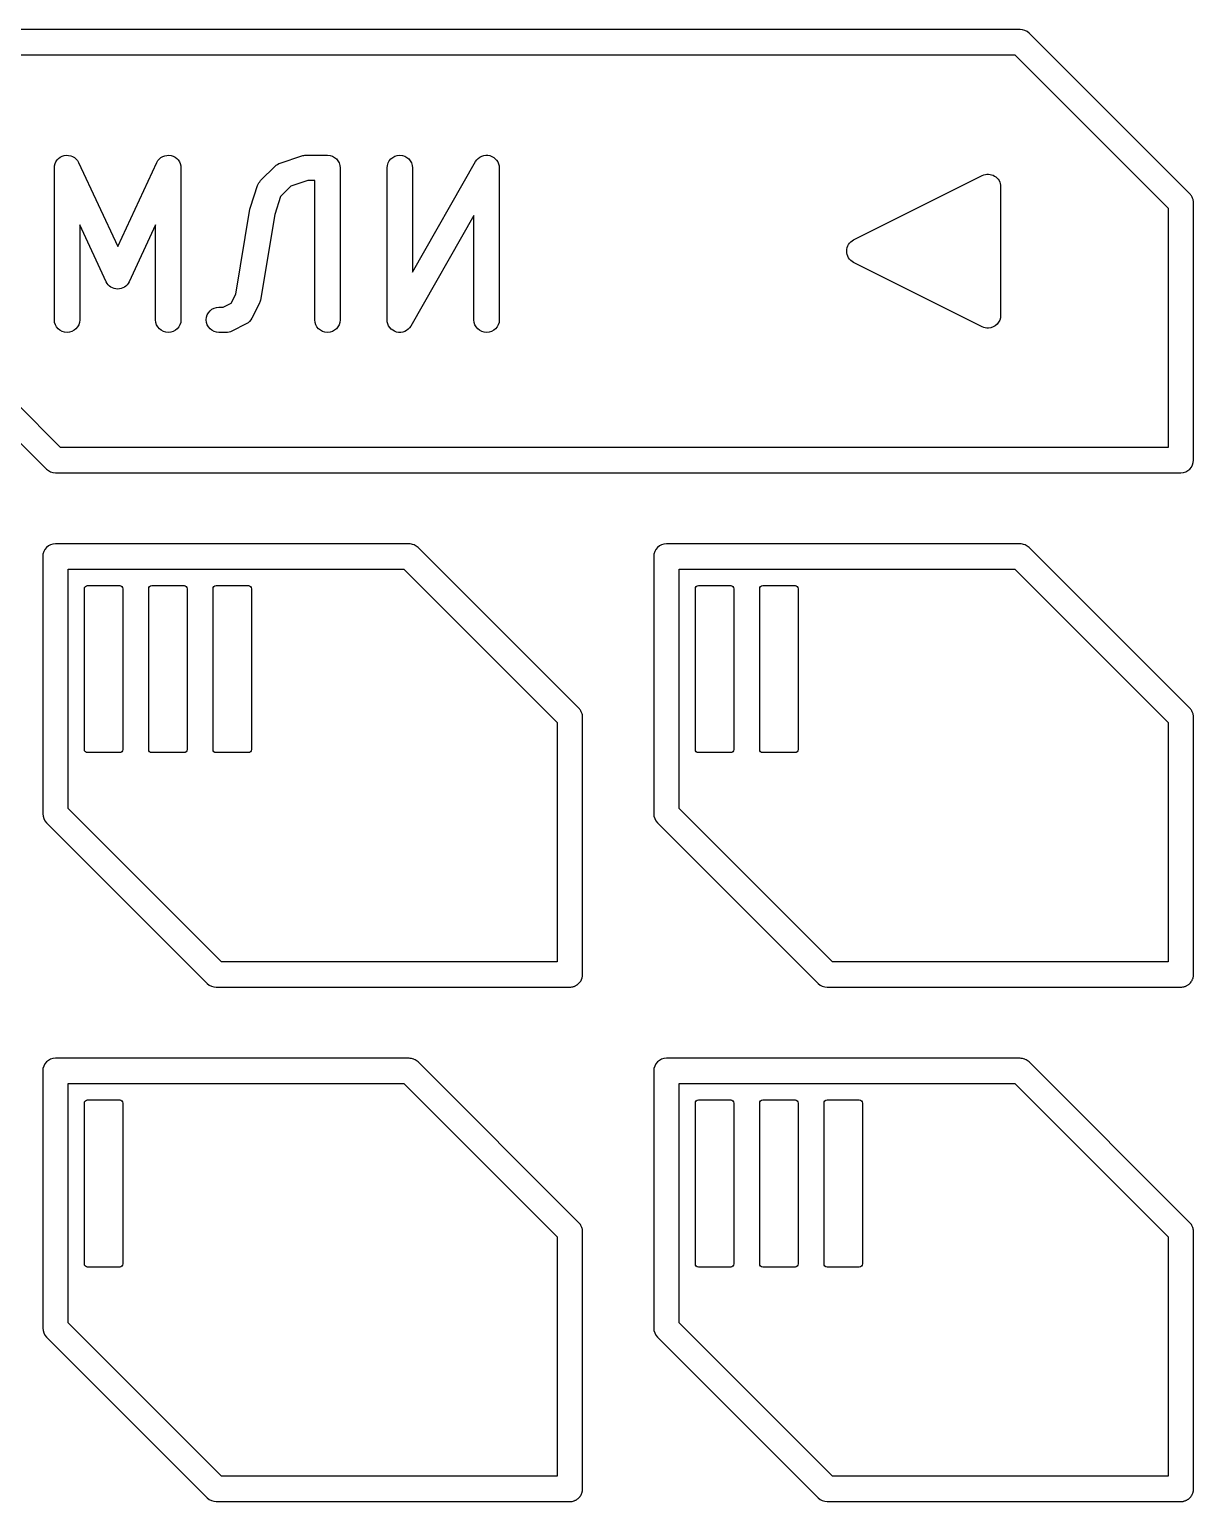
# Model space of a CAD drawing. Header units: millimetres. Extents: x 3 to 62, y 3 to 113.
# Drawn here: x 38.94 to 61.93, y 2.8 to 31.88 of the extents above; entities that cross this region are included whole.
import ezdxf

# ---------------------------------------------------------------- set-up
doc = ezdxf.new("R2010")
doc.units = ezdxf.units.MM
doc.layers.add('Layer_1', color=7, linetype='CONTINUOUS')

msp = doc.modelspace()

# ---------------------------------------------------------------- linework, layer by layer
at = {"layer": 'Layer_1', "color": 7}
for points in [[(58.506344, 31.877463), (3.261208, 31.877463), (3.261208, 31.877463)], [(61.858073, 28.629605), (58.683077, 31.804601)], [(3.511322, 31.377755), (58.402992, 31.377755), (61.431227, 28.349517), (61.431227, 23.622682), (39.559721, 23.622682), (38.680707, 24.502212)], [(43.892493, 29.2375), (44.320988, 29.380248)], [(44.400007, 29.393062), (44.828502, 29.393062)], [(39.435772, 26.14307), (39.435772, 29.143065)], [(39.912318, 29.248778), (40.685768, 27.59127), (41.459217, 29.248778)], [(41.935763, 29.143065), (41.935763, 26.14307)], [(43.508984, 28.891342), (43.794734, 29.177091)], [(45.078504, 29.143065), (45.078504, 26.14307)], [(46.006997, 26.14307), (46.006997, 29.143065)], [(46.506993, 29.143065), (46.506993, 27.084357), (47.754439, 29.267109)], [(48.221491, 29.143065), (48.221491, 26.14307)], [(43.305602, 28.364912), (43.448598, 28.793666)], [(44.578501, 26.14307), (44.578501, 28.893064), (44.440553, 28.893064), (44.106539, 28.781789), (43.904246, 28.579504), (43.786126, 28.225342), (43.503602, 26.530465)], [(55.219584, 27.722923), (57.75958, 28.992922)], [(58.121388, 28.769318), (58.121388, 26.229321)], [(42.685761, 26.393072), (42.769538, 26.393072), (42.927899, 26.47218), (43.016583, 26.649705), (43.29616, 28.326916)], [(61.931454, 23.372566), (61.931454, 28.452872)], [(40.459223, 26.894353), (39.93577, 28.016109), (39.93577, 26.14307)], [(41.435765, 26.14307), (41.435765, 28.016109), (40.912312, 26.894353)], [(47.721495, 26.14307), (47.721495, 28.201778), (46.474049, 26.019027)], [(57.75958, 26.005718), (55.219584, 27.275716)], [(43.480653, 26.459846), (43.337905, 26.174096)], [(42.828509, 25.893073), (42.685761, 25.893073)], [(43.225983, 26.062174), (42.940233, 25.919426)], [(25.663429, 23.195833), (26.542961, 24.075365), (38.400103, 24.075365), (39.279635, 23.195833)], [(39.456368, 23.122453), (61.68134, 23.122453)], [(46.441464, 21.71789), (39.456368, 21.71789), (39.456368, 21.71789)], [(49.793193, 18.469514), (46.618197, 21.64451)], [(58.506344, 21.71789), (51.521249, 21.71789), (51.521249, 21.71789)], [(61.858073, 18.469514), (58.683077, 21.64451)], [(39.206255, 21.467777), (39.206255, 16.387473)], [(51.271136, 21.467777), (51.271136, 16.387473)], [(40.028912, 17.656832), (40.028912, 20.831828)], [(40.091408, 20.894325), (40.726407, 20.894325)], [(40.788904, 20.831828), (40.788904, 17.656832)], [(41.29891, 17.656832), (41.29891, 20.831828)], [(41.361407, 20.894325), (41.996406, 20.894325)], [(42.058903, 20.831828), (42.058903, 17.656832)], [(42.568908, 17.656832), (42.568908, 20.831828)], [(42.631405, 20.894325), (43.266404, 20.894325)], [(43.328901, 20.831828), (43.328901, 17.656832)], [(52.093896, 17.656832), (52.093896, 20.831828)], [(52.156393, 20.894325), (52.791392, 20.894325)], [(52.853889, 20.831828), (52.853889, 17.656832)], [(53.363895, 17.656832), (53.363895, 20.831828)], [(53.426391, 20.894325), (54.061391, 20.894325)], [(54.123887, 20.831828), (54.123887, 17.656832)], [(49.866573, 13.212477), (49.866573, 18.292781)], [(61.931454, 13.212477), (61.931454, 18.292781)], [(40.726407, 17.594336), (40.091408, 17.594336)], [(41.996406, 17.594336), (41.361407, 17.594336)], [(43.266404, 17.594336), (42.631405, 17.594336)], [(52.791392, 17.594336), (52.156393, 17.594336)], [(54.061391, 17.594336), (53.426391, 17.594336)], [(39.279635, 16.21074), (42.454631, 13.035744)], [(51.344516, 16.21074), (54.519512, 13.035744)], [(49.863472, 13.173719), (49.863472, 13.175787)], [(61.928353, 13.173719), (61.928353, 13.175787)], [(42.631364, 12.962879), (49.61646, 12.962879)], [(54.696245, 12.962879), (61.68134, 12.962879)], [(61.828101, 13.010423), (61.829651, 13.011972)], [(46.441464, 11.557799), (39.456368, 11.557799), (39.456368, 11.557799)], [(49.793193, 8.309422), (46.618197, 11.484418)], [(58.506344, 11.557799), (51.521249, 11.557799), (51.521249, 11.557799)], [(61.858073, 8.309422), (58.683077, 11.484418)], [(39.206255, 11.307685), (39.206255, 6.227898)], [(51.271136, 11.307685), (51.271136, 6.227898)], [(40.028912, 7.496845), (40.028912, 10.671841)], [(40.091408, 10.734338), (40.726407, 10.734338)], [(40.788904, 10.671841), (40.788904, 7.496845)], [(52.093896, 7.496845), (52.093896, 10.671841)], [(52.156393, 10.734338), (52.791392, 10.734338)], [(52.853889, 10.671841), (52.853889, 7.496845)], [(53.363895, 7.496845), (53.363895, 10.671841)], [(53.426391, 10.734338), (54.061391, 10.734338)], [(54.123887, 10.671841), (54.123887, 7.496845)], [(54.633893, 7.496845), (54.633893, 10.671841)], [(54.69639, 10.734338), (55.331389, 10.734338)], [(55.393886, 10.671841), (55.393886, 7.496845)], [(49.866573, 3.052902), (49.866573, 8.132689)], [(61.931454, 3.052902), (61.931454, 8.132689)], [(40.726407, 7.434348), (40.091408, 7.434348)], [(52.791392, 7.434348), (52.156393, 7.434348)], [(54.061391, 7.434348), (53.426391, 7.434348)], [(55.331389, 7.434348), (54.69639, 7.434348)], [(39.279635, 6.051165), (42.454631, 2.876169)], [(51.344516, 6.051165), (54.519512, 2.876169)], [(42.631364, 2.802788), (49.61646, 2.802788)], [(49.693457, 2.815191), (49.697074, 2.816743)], [(54.696245, 2.802788), (61.68134, 2.802788)], [(61.828101, 2.850332), (61.830169, 2.851881)]]:
    msp.add_lwpolyline(points, dxfattribs=at)
for points in [[(39.685773, 25.893073)], [(47.971494, 25.893073)], [(57.882618, 25.979594)], [(39.706482, 21.217663), (46.338111, 21.217663), (49.366346, 18.189428), (49.366346, 13.462591), (42.735235, 13.462591), (39.706482, 16.491341), (39.706482, 21.217663)], [(51.771363, 21.217663), (58.402992, 21.217663), (61.431227, 18.189428), (61.431227, 13.462591), (54.800116, 13.462591), (51.771363, 16.491341), (51.771363, 21.217663)], [(39.706482, 11.057572), (46.338111, 11.057572), (49.366346, 8.029337), (49.366346, 3.302499), (42.735235, 3.302499), (39.706482, 6.331253), (39.706482, 11.057572)], [(51.771363, 11.057572), (58.402992, 11.057572), (61.431227, 8.029337), (61.431227, 3.302499), (54.800116, 3.302499), (51.771363, 6.331253), (51.771363, 11.057572)]]:
    msp.add_lwpolyline(points, close=True, dxfattribs=at)
for points in [[(58.683077, 31.804601), (58.636145, 31.851342), (58.572582, 31.877548), (58.506344, 31.877463)], [(39.435772, 29.143065), (39.435826, 29.260243), (39.517253, 29.361663), (39.631649, 29.38704)], [(39.631649, 29.38704), (39.746046, 29.412416), (39.86272, 29.35494), (39.912318, 29.248778)], [(41.459217, 29.248778), (41.508815, 29.35494), (41.625489, 29.412416), (41.739886, 29.38704)], [(41.739886, 29.38704), (41.854282, 29.361663), (41.935709, 29.260243), (41.935763, 29.143065)], [(44.320988, 29.380248), (44.346469, 29.388735), (44.37315, 29.393062), (44.400007, 29.393062)], [(44.828502, 29.393062), (44.966567, 29.39305), (45.078489, 29.28113), (45.078504, 29.143065)], [(46.006997, 29.143065), (46.006999, 29.281135), (46.118927, 29.393062), (46.256997, 29.393062)], [(46.256997, 29.393062), (46.395065, 29.393061), (46.506992, 29.281134), (46.506993, 29.143065)], [(47.754439, 29.267109), (47.81071, 29.365483), (47.926112, 29.413705), (48.035645, 29.384615)], [(48.035645, 29.384615), (48.145179, 29.355524), (48.221447, 29.256396), (48.221491, 29.143065)], [(43.794734, 29.177091), (43.822188, 29.204545), (43.855658, 29.225227), (43.892493, 29.2375)], [(43.448598, 28.793666), (43.460876, 28.830469), (43.48155, 28.863909), (43.508984, 28.891342)], [(57.75958, 28.992922), (57.837078, 29.031657), (57.929107, 29.027511), (58.002805, 28.981962)], [(58.002805, 28.981962), (58.076506, 28.936414), (58.121372, 28.855957), (58.121388, 28.769318)], [(61.897865, 28.577929), (61.886915, 28.596818), (61.873537, 28.614191), (61.858073, 28.629605)], [(61.912333, 28.548472), (61.908161, 28.558598), (61.903328, 28.568437), (61.897865, 28.577929)], [(61.929386, 28.485427), (61.926483, 28.507098), (61.92075, 28.528293), (61.912333, 28.548472)], [(43.29616, 28.326916), (43.298309, 28.339809), (43.301466, 28.352513), (43.305602, 28.364912)], [(61.931454, 28.452872), (61.931474, 28.463757), (61.930784, 28.474632), (61.929386, 28.485427)], [(55.081423, 27.49932), (55.081423, 27.594001), (55.134908, 27.680561), (55.219584, 27.722923)], [(55.219584, 27.275716), (55.134908, 27.318078), (55.081423, 27.404639), (55.081423, 27.49932)], [(40.685768, 26.750109), (40.588647, 26.750109), (40.500313, 26.806352), (40.459223, 26.894353)], [(40.912312, 26.894353), (40.871222, 26.806352), (40.782889, 26.750109), (40.685768, 26.750109)], [(43.503602, 26.530465), (43.49951, 26.505914), (43.491775, 26.482112), (43.480653, 26.459846)], [(42.435762, 26.14307), (42.435761, 26.209374), (42.4621, 26.272963), (42.508984, 26.319848)], [(42.508984, 26.319848), (42.555868, 26.366732), (42.619457, 26.393072), (42.685761, 26.393072)], [(43.337905, 26.174096), (43.313703, 26.125652), (43.274426, 26.086376), (43.225983, 26.062174)], [(58.121388, 26.229321), (58.121388, 26.095631), (58.016173, 25.985611), (57.882618, 25.979594)], [(39.685773, 25.893073), (39.547703, 25.893072), (39.435773, 26.004999), (39.435772, 26.14307)], [(39.93577, 26.14307), (39.935769, 26.005001), (39.823842, 25.893075), (39.685773, 25.893073)], [(41.685762, 25.893073), (41.547693, 25.893075), (41.435766, 26.005001), (41.435765, 26.14307)], [(41.935763, 26.14307), (41.935762, 26.004999), (41.823832, 25.893072), (41.685762, 25.893073)], [(42.685761, 25.893073), (42.547691, 25.893073), (42.435763, 26.005), (42.435762, 26.14307)], [(42.940233, 25.919426), (42.905539, 25.902096), (42.86729, 25.893074), (42.828509, 25.893073)], [(44.828502, 25.893073), (44.690432, 25.893072), (44.578502, 26.004999), (44.578501, 26.14307)], [(45.078504, 26.14307), (45.078503, 26.004999), (44.966573, 25.893072), (44.828502, 25.893073)], [(46.192843, 25.901521), (46.083309, 25.930612), (46.007042, 26.029739), (46.006997, 26.14307)], [(46.474049, 26.019027), (46.417779, 25.920652), (46.302377, 25.87243), (46.192843, 25.901521)], [(47.971494, 25.893073), (47.833425, 25.893073), (47.721497, 26.005), (47.721495, 26.14307)], [(48.221491, 26.14307), (48.22149, 26.005001), (48.109563, 25.893075), (47.971494, 25.893073)], [(57.882618, 25.979594), (57.84005, 25.977674), (57.797695, 25.986668), (57.75958, 26.005718)], [(61.858231, 23.195676), (61.905143, 23.242588), (61.931484, 23.306223), (61.931454, 23.372566)], [(39.279635, 23.195833), (39.326483, 23.148902), (39.390057, 23.122506), (39.456368, 23.122453)], [(61.68134, 23.122453), (61.747684, 23.122422), (61.811319, 23.148764), (61.858231, 23.195676)], [(39.279478, 21.644667), (39.232566, 21.597755), (39.206225, 21.53412), (39.206255, 21.467777)], [(39.456368, 21.71789), (39.390025, 21.717921), (39.32639, 21.691579), (39.279478, 21.644667)], [(46.532929, 21.699803), (46.503845, 21.711514), (46.472817, 21.71765), (46.441464, 21.71789)], [(46.540681, 21.696702), (46.538115, 21.697778), (46.53553, 21.698812), (46.532929, 21.699803)], [(46.618197, 21.64451), (46.595868, 21.666624), (46.56957, 21.684331), (46.540681, 21.696702)], [(51.344359, 21.644667), (51.297447, 21.597755), (51.271105, 21.53412), (51.271136, 21.467777)], [(51.521249, 21.71789), (51.454906, 21.717921), (51.391271, 21.691579), (51.344359, 21.644667)], [(58.598328, 21.699287), (58.569116, 21.711239), (58.537905, 21.717551), (58.506344, 21.71789)], [(58.605046, 21.696702), (58.602819, 21.697596), (58.60058, 21.698458), (58.598328, 21.699287)], [(58.683077, 21.64451), (58.660596, 21.666678), (58.634119, 21.684388), (58.605046, 21.696702)], [(40.028912, 20.831828), (40.028912, 20.866342), (40.056895, 20.89432), (40.091408, 20.894325)], [(40.726407, 20.894325), (40.760921, 20.894325), (40.788899, 20.866342), (40.788904, 20.831828)], [(41.29891, 20.831828), (41.29891, 20.866342), (41.326893, 20.89432), (41.361407, 20.894325)], [(41.996406, 20.894325), (42.030919, 20.894325), (42.058897, 20.866342), (42.058903, 20.831828)], [(42.568908, 20.831828), (42.568908, 20.866342), (42.596892, 20.89432), (42.631405, 20.894325)], [(43.266404, 20.894325), (43.300918, 20.894325), (43.328896, 20.866342), (43.328901, 20.831828)], [(52.093896, 20.831828), (52.093896, 20.866342), (52.12188, 20.89432), (52.156393, 20.894325)], [(52.791392, 20.894325), (52.825906, 20.894325), (52.853884, 20.866342), (52.853889, 20.831828)], [(53.363895, 20.831828), (53.363895, 20.866342), (53.391878, 20.89432), (53.426391, 20.894325)], [(54.061391, 20.894325), (54.095904, 20.894325), (54.123882, 20.866342), (54.123887, 20.831828)], [(49.832982, 18.417837), (49.822032, 18.436726), (49.808655, 18.4541), (49.793193, 18.469514)], [(49.847452, 18.388381), (49.843279, 18.398506), (49.838445, 18.408346), (49.832982, 18.417837)], [(49.864506, 18.325336), (49.861603, 18.347006), (49.855869, 18.368202), (49.847452, 18.388381)], [(49.866573, 18.292781), (49.866594, 18.303666), (49.865903, 18.314541), (49.864506, 18.325336)], [(61.897865, 18.417837), (61.886915, 18.436727), (61.873537, 18.4541), (61.858073, 18.469514)], [(61.912333, 18.388381), (61.908161, 18.398506), (61.903328, 18.408346), (61.897865, 18.417837)], [(61.929386, 18.325336), (61.926483, 18.347006), (61.92075, 18.368202), (61.912333, 18.388381)], [(61.931454, 18.292781), (61.931474, 18.303666), (61.930784, 18.314541), (61.929386, 18.325336)], [(40.091408, 17.594336), (40.056895, 17.594336), (40.028917, 17.622319), (40.028912, 17.656832)], [(40.788904, 17.656832), (40.788904, 17.622319), (40.760921, 17.594341), (40.726407, 17.594336)], [(41.361407, 17.594336), (41.326893, 17.594336), (41.298915, 17.622319), (41.29891, 17.656832)], [(42.058903, 17.656832), (42.058903, 17.622319), (42.030919, 17.594341), (41.996406, 17.594336)], [(42.631405, 17.594336), (42.596892, 17.594336), (42.568914, 17.622319), (42.568908, 17.656832)], [(43.328901, 17.656832), (43.328901, 17.622319), (43.300918, 17.594341), (43.266404, 17.594336)], [(52.156393, 17.594336), (52.12188, 17.594336), (52.093902, 17.622319), (52.093896, 17.656832)], [(52.853889, 17.656832), (52.853889, 17.622319), (52.825906, 17.594341), (52.791392, 17.594336)], [(53.426391, 17.594336), (53.391878, 17.594336), (53.3639, 17.622319), (53.363895, 17.656832)], [(54.123887, 17.656832), (54.123887, 17.622319), (54.095904, 17.594341), (54.061391, 17.594336)], [(39.206255, 16.387473), (39.206308, 16.321162), (39.232704, 16.257588), (39.279635, 16.21074)], [(51.271136, 16.387473), (51.271189, 16.321162), (51.297585, 16.257588), (51.344516, 16.21074)], [(49.821097, 13.070367), (49.826728, 13.078158), (49.831904, 13.086267), (49.836601, 13.094654)], [(49.836601, 13.094654), (49.83841, 13.09823), (49.840133, 13.101849), (49.841768, 13.105508)], [(49.841768, 13.105508), (49.845446, 13.113257), (49.848724, 13.121191), (49.851587, 13.129277)], [(49.851587, 13.129277), (49.853064, 13.133204), (49.854442, 13.137168), (49.85572, 13.141164)], [(49.85572, 13.141164), (49.859028, 13.151831), (49.861618, 13.162707), (49.863472, 13.173719)], [(49.863472, 13.175787), (49.865406, 13.187924), (49.866443, 13.200188), (49.866573, 13.212477)], [(61.885978, 13.070367), (61.891609, 13.078158), (61.896785, 13.086267), (61.901482, 13.094654)], [(61.901482, 13.094654), (61.903291, 13.09823), (61.905013, 13.101849), (61.906648, 13.105508)], [(61.906648, 13.105508), (61.910327, 13.113257), (61.913605, 13.121191), (61.916468, 13.129277)], [(61.916468, 13.129277), (61.917945, 13.133204), (61.919323, 13.137168), (61.920601, 13.141164)], [(61.920601, 13.141164), (61.923909, 13.151831), (61.926499, 13.162707), (61.928353, 13.173719)], [(61.928353, 13.175787), (61.930287, 13.187924), (61.931323, 13.200188), (61.931454, 13.212477)], [(42.454631, 13.035744), (42.501563, 12.989002), (42.565127, 12.962796), (42.631364, 12.962879)], [(49.61646, 12.962879), (49.629612, 12.962878), (49.642744, 12.963915), (49.655733, 12.965981)], [(49.655733, 12.965981), (49.65798, 12.966466), (49.660219, 12.966983), (49.662452, 12.96753)], [(49.662452, 12.96753), (49.671168, 12.969138), (49.679792, 12.971209), (49.688288, 12.973733)], [(49.688288, 12.973733), (49.69228, 12.97484), (49.696244, 12.976046), (49.700176, 12.97735)], [(49.700176, 12.97735), (49.707902, 12.980076), (49.71549, 12.98318), (49.722911, 12.986651)], [(49.722911, 12.986651), (49.726928, 12.988611), (49.730892, 12.990679), (49.734798, 12.992851)], [(49.734798, 12.992851), (49.741708, 12.996665), (49.748433, 13.000804), (49.754951, 13.005254)], [(49.754951, 13.005254), (49.75953, 13.008207), (49.764011, 13.01131), (49.768387, 13.014556)], [(49.768387, 13.014556), (49.787465, 13.029115), (49.804347, 13.046345), (49.818514, 13.065716)], [(49.818514, 13.065716), (49.819392, 13.067257), (49.820253, 13.068808), (49.821097, 13.070367)], [(54.519512, 13.035744), (54.566444, 12.989002), (54.630008, 12.962796), (54.696245, 12.962879)], [(61.68134, 12.962879), (61.694493, 12.962878), (61.707625, 12.963915), (61.720614, 12.965981)], [(61.720614, 12.965981), (61.723033, 12.966461), (61.725444, 12.966978), (61.727848, 12.96753)], [(61.727848, 12.96753), (61.736034, 12.96902), (61.744141, 12.970917), (61.752138, 12.973215)], [(61.752138, 12.973215), (61.757186, 12.974779), (61.762184, 12.976503), (61.767124, 12.978383)], [(61.767124, 12.978383), (61.773784, 12.980859), (61.780335, 12.983617), (61.78676, 12.986651)], [(61.78676, 12.986651), (61.791125, 12.988594), (61.795433, 12.990662), (61.799679, 12.992851)], [(61.799679, 12.992851), (61.809534, 12.998068), (61.81903, 13.003938), (61.828101, 13.010423)], [(61.829651, 13.011972), (61.8502, 13.027043), (61.868324, 13.045167), (61.883395, 13.065716)], [(61.883395, 13.065716), (61.884272, 13.067257), (61.885133, 13.068808), (61.885978, 13.070367)], [(39.279478, 11.484576), (39.232566, 11.437664), (39.206225, 11.374029), (39.206255, 11.307685)], [(39.456368, 11.557799), (39.390025, 11.557829), (39.32639, 11.531488), (39.279478, 11.484576)], [(46.532929, 11.539712), (46.503845, 11.551423), (46.472817, 11.557559), (46.441464, 11.557799)], [(46.540681, 11.536613), (46.538115, 11.537689), (46.53553, 11.538722), (46.532929, 11.539712)], [(46.618197, 11.484418), (46.595869, 11.506534), (46.569571, 11.524241), (46.540681, 11.536613)], [(51.344359, 11.484576), (51.297447, 11.437664), (51.271105, 11.374029), (51.271136, 11.307685)], [(51.521249, 11.557799), (51.454906, 11.557829), (51.391271, 11.531488), (51.344359, 11.484576)], [(58.598328, 11.539196), (58.569116, 11.551148), (58.537905, 11.55746), (58.506344, 11.557799)], [(58.605046, 11.536613), (58.602819, 11.537506), (58.60058, 11.538367), (58.598328, 11.539196)], [(58.683077, 11.484418), (58.660596, 11.506588), (58.634119, 11.524298), (58.605046, 11.536613)], [(40.028912, 10.671841), (40.028912, 10.706354), (40.056895, 10.734333), (40.091408, 10.734338)], [(40.726407, 10.734338), (40.760921, 10.734338), (40.788899, 10.706354), (40.788904, 10.671841)], [(52.093896, 10.671841), (52.093896, 10.706354), (52.12188, 10.734333), (52.156393, 10.734338)], [(52.791392, 10.734338), (52.825906, 10.734338), (52.853884, 10.706354), (52.853889, 10.671841)], [(53.363895, 10.671841), (53.363895, 10.706354), (53.391878, 10.734333), (53.426391, 10.734338)], [(54.061391, 10.734338), (54.095904, 10.734338), (54.123882, 10.706354), (54.123887, 10.671841)], [(54.633893, 10.671841), (54.633893, 10.706354), (54.661876, 10.734333), (54.69639, 10.734338)], [(55.331389, 10.734338), (55.365903, 10.734338), (55.393881, 10.706354), (55.393886, 10.671841)], [(49.832982, 8.257746), (49.822032, 8.276635), (49.808655, 8.294008), (49.793193, 8.309422)], [(49.847452, 8.22829), (49.843279, 8.238415), (49.838445, 8.248255), (49.832982, 8.257746)], [(49.864506, 8.165245), (49.861603, 8.186915), (49.855869, 8.208111), (49.847452, 8.22829)], [(49.866573, 8.132689), (49.866594, 8.143575), (49.865903, 8.154449), (49.864506, 8.165245)], [(61.897865, 8.257746), (61.886915, 8.276635), (61.873537, 8.294008), (61.858073, 8.309422)], [(61.912333, 8.22829), (61.908161, 8.238415), (61.903328, 8.248255), (61.897865, 8.257746)], [(61.929386, 8.165245), (61.926483, 8.186915), (61.92075, 8.208111), (61.912333, 8.22829)], [(61.931454, 8.132689), (61.931474, 8.143575), (61.930784, 8.154449), (61.929386, 8.165245)], [(40.091408, 7.434348), (40.056895, 7.434348), (40.028917, 7.462332), (40.028912, 7.496845)], [(40.788904, 7.496845), (40.788904, 7.462332), (40.760921, 7.434353), (40.726407, 7.434348)], [(52.156393, 7.434348), (52.12188, 7.434348), (52.093902, 7.462332), (52.093896, 7.496845)], [(52.853889, 7.496845), (52.853889, 7.462332), (52.825906, 7.434353), (52.791392, 7.434348)], [(53.426391, 7.434348), (53.391878, 7.434348), (53.3639, 7.462332), (53.363895, 7.496845)], [(54.123887, 7.496845), (54.123887, 7.462332), (54.095904, 7.434353), (54.061391, 7.434348)], [(54.69639, 7.434348), (54.661876, 7.434348), (54.633898, 7.462332), (54.633893, 7.496845)], [(55.393886, 7.496845), (55.393886, 7.462332), (55.365903, 7.434353), (55.331389, 7.434348)], [(39.206255, 6.227898), (39.206308, 6.161586), (39.232704, 6.098012), (39.279635, 6.051165)], [(51.271136, 6.227898), (51.271189, 6.161586), (51.297585, 6.098012), (51.344516, 6.051165)], [(49.818514, 2.905625), (49.819392, 2.907166), (49.820253, 2.908716), (49.821097, 2.910276)], [(49.821097, 2.910276), (49.826534, 2.917912), (49.831537, 2.925849), (49.836083, 2.934047)], [(49.836083, 2.934047), (49.838282, 2.938464), (49.84035, 2.942945), (49.842283, 2.947484)], [(49.842283, 2.947484), (49.845506, 2.954069), (49.848437, 2.960793), (49.851069, 2.967636)], [(49.851069, 2.967636), (49.852756, 2.97224), (49.854307, 2.976893), (49.85572, 2.981589)], [(49.85572, 2.981589), (49.85778, 2.988914), (49.859505, 2.996329), (49.860889, 3.003811)], [(49.860889, 3.003811), (49.861854, 3.007922), (49.862716, 3.012057), (49.863472, 3.016211)], [(49.863472, 3.016211), (49.865406, 3.028348), (49.866443, 3.040612), (49.866573, 3.052902)], [(61.883395, 2.905625), (61.884272, 2.907166), (61.885133, 2.908716), (61.885978, 2.910276)], [(61.885978, 2.910276), (61.891415, 2.917912), (61.896418, 2.925849), (61.900964, 2.934047)], [(61.900964, 2.934047), (61.903164, 2.938464), (61.905232, 2.942945), (61.907166, 2.947484)], [(61.907166, 2.947484), (61.910388, 2.954069), (61.913319, 2.960793), (61.91595, 2.967636)], [(61.91595, 2.967636), (61.917637, 2.97224), (61.919187, 2.976893), (61.920601, 2.981589)], [(61.920601, 2.981589), (61.922834, 2.988905), (61.924731, 2.99632), (61.926285, 3.003811)], [(61.926285, 3.003811), (61.927078, 3.007926), (61.927767, 3.012061), (61.928353, 3.016211)], [(61.928353, 3.016211), (61.930287, 3.028348), (61.931323, 3.040612), (61.931454, 3.052902)], [(42.454631, 2.876169), (42.501479, 2.829237), (42.565053, 2.802841), (42.631364, 2.802788)], [(49.61646, 2.802788), (49.629612, 2.802787), (49.642744, 2.803824), (49.655733, 2.805889)], [(49.655733, 2.805889), (49.657459, 2.806216), (49.659181, 2.80656), (49.6609, 2.806923)], [(49.6609, 2.806923), (49.671925, 2.808946), (49.682802, 2.811708), (49.693457, 2.815191)], [(49.697074, 2.816743), (49.705872, 2.819705), (49.714497, 2.823156), (49.722911, 2.827078)], [(49.722911, 2.827078), (49.727102, 2.82903), (49.731238, 2.831097), (49.735314, 2.833278)], [(49.735314, 2.833278), (49.741318, 2.836652), (49.74718, 2.840272), (49.752886, 2.844129)], [(49.752886, 2.844129), (49.758179, 2.84738), (49.76335, 2.850828), (49.768387, 2.854464)], [(49.768387, 2.854464), (49.787465, 2.869023), (49.804347, 2.886254), (49.818514, 2.905625)], [(54.519512, 2.876169), (54.56636, 2.829237), (54.629934, 2.802841), (54.696245, 2.802788)], [(61.68134, 2.802788), (61.694493, 2.802787), (61.707625, 2.803824), (61.720614, 2.805889)], [(61.720614, 2.805889), (61.722342, 2.806387), (61.724065, 2.806904), (61.725783, 2.807439)], [(61.725783, 2.807439), (61.735727, 2.809082), (61.745563, 2.811326), (61.755237, 2.814157)], [(61.755237, 2.814157), (61.758535, 2.815294), (61.761809, 2.8165), (61.765056, 2.817774)], [(61.765056, 2.817774), (61.772433, 2.820532), (61.779676, 2.823637), (61.78676, 2.827078)], [(61.78676, 2.827078), (61.791299, 2.829012), (61.795779, 2.831079), (61.800195, 2.833278)], [(61.800195, 2.833278), (61.809859, 2.838347), (61.819181, 2.844044), (61.828101, 2.850332)], [(61.830169, 2.851881), (61.850534, 2.866992), (61.868481, 2.885114), (61.883395, 2.905625)]]:
    msp.add_open_spline(points, degree=3, dxfattribs=at)

doc.saveas('drawing.dxf')
